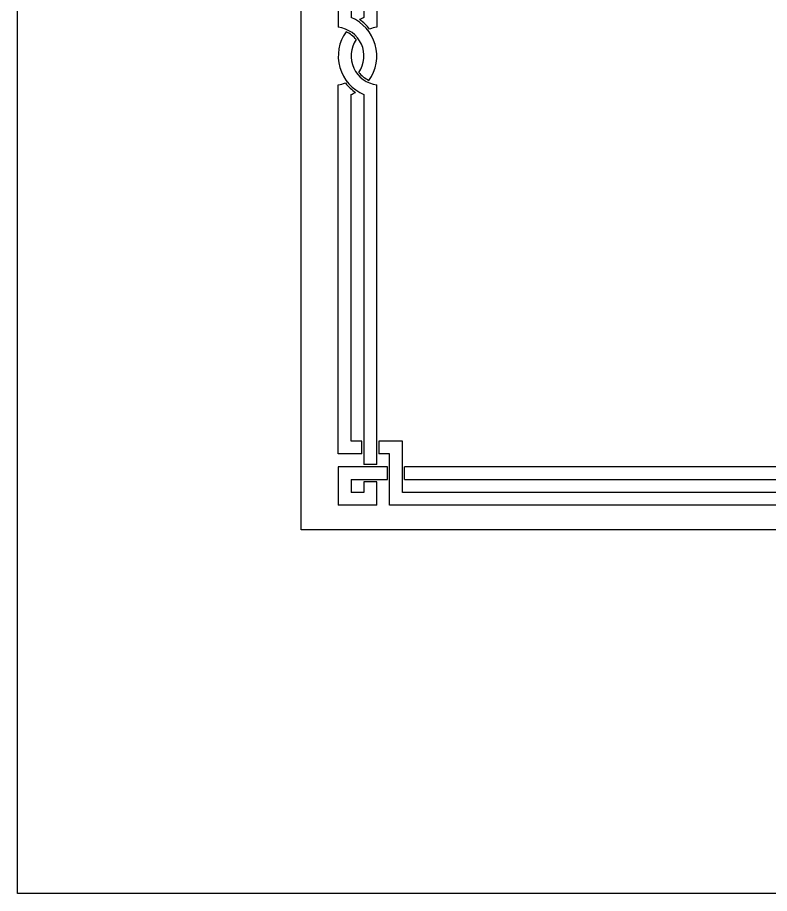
# Model space of a CAD drawing. Extents: x -809667 to 586099, y 3084146 to 3634412.
# Drawn here: x 380141.1 to 380307.7, y 3087009.9 to 3087204 of the extents above; entities that cross this region are included whole.
import ezdxf

# ---------------------------------------------------------------- set-up
doc = ezdxf.new("R2010")
doc.units = 0
doc.header["$LTSCALE"] = 0.5
doc.layers.add('PUB_TITLE', color=4, linetype='CONTINUOUS')
doc.layers.add('文字', color=7, linetype='CONTINUOUS')

msp = doc.modelspace()

# ---------------------------------------------------------------- linework, layer by layer
at = {"layer": 'PUB_TITLE'}
for p, q in [((380217.839, 3087286.01), (380217.839, 3087204)), ((380220.683, 3087286.01), (380220.683, 3087201.827)), ((380212.151, 3087283.639), (380212.151, 3087201.827)), ((380214.995, 3087280.795), (380214.995, 3087204)), ((380212.151, 3087107.295), (380212.151, 3087189.107)), ((380220.683, 3087104.925), (380220.683, 3087189.107)), ((380214.995, 3087110.139), (380214.995, 3087186.934)), ((380217.839, 3087186.934), (380217.839, 3087104.925)), ((380217.365, 3087110.139), (380214.995, 3087110.139)), ((380217.365, 3087107.295), (380217.365, 3087110.139)), ((380221.157, 3087110.139), (380221.157, 3087107.295)), ((380226.372, 3087110.139), (380221.157, 3087110.139)), ((380226.372, 3087098.762), (380226.372, 3087110.139)), ((380217.365, 3087107.295), (380212.151, 3087107.295)), ((380223.528, 3087107.295), (380221.157, 3087107.295)), ((380223.528, 3087095.918), (380223.528, 3087107.295)), ((380220.683, 3087104.925), (380217.839, 3087104.925)), ((380212.151, 3087104.451), (380212.151, 3087095.918)), ((380223.054, 3087104.451), (380212.151, 3087104.451)), ((380223.054, 3087101.606), (380223.054, 3087104.451)), ((380226.846, 3087101.606), (380226.846, 3087104.451)), ((380346.582, 3087104.451), (380226.846, 3087104.451)), ((380214.995, 3087101.606), (380214.995, 3087098.762)), ((380214.995, 3087101.606), (380223.054, 3087101.606)), ((380220.683, 3087101.132), (380217.839, 3087101.132)), ((380217.839, 3087101.132), (380217.839, 3087098.762)), ((380220.683, 3087095.918), (380220.683, 3087101.132)), ((380226.846, 3087101.606), (380344.409, 3087101.606)), ((380217.839, 3087098.762), (380214.995, 3087098.762)), ((380344.409, 3087098.762), (380226.372, 3087098.762)), ((380220.683, 3087095.918), (380212.151, 3087095.918)), ((380346.582, 3087095.918), (380223.528, 3087095.918))]:
    msp.add_line(p, q, dxfattribs=at)
msp.add_lwpolyline([(380203.954, 3087090.467), (380203.954, 3087300.467), (380500.954, 3087300.467), (380500.954, 3087090.467)], close=True, dxfattribs=at)
for centre, radius, start, end in [((380211.439, 3087195.467), 9.244, 324.28844, 67.38014), ((380221.394, 3087195.467), 9.244, 112.61986, 119.31571), ((380211.439, 3087195.467), 9.718, 37.94346, 56.03733), ((380211.439, 3087195.467), 6.4, 325.45016, 83.62063), ((380221.394, 3087195.467), 9.244, 144.28844, 247.38014), ((380211.439, 3087195.467), 5.926, 37.76997, 65.5856), ((380221.394, 3087195.467), 6.4, 96.37937, 110.97893), ((380221.394, 3087195.467), 6.4, 145.45016, 263.62063), ((380221.394, 3087195.467), 5.926, 217.76997, 245.5856), ((380211.439, 3087195.467), 6.4, 276.37937, 290.97893), ((380221.394, 3087195.467), 9.718, 217.94346, 236.03733), ((380211.439, 3087195.467), 9.244, 292.61986, 299.31571)]:
    msp.add_arc(centre, radius, start, end, dxfattribs=at)
at = {"layer": '文字', "linetype": 'Continuous'}
msp.add_lwpolyline([(380141.072, 3087431.798), (381573.358, 3087431.798), (381573.358, 3087009.901), (380141.072, 3087009.901)], close=True, dxfattribs=at)

doc.saveas('drawing.dxf')
